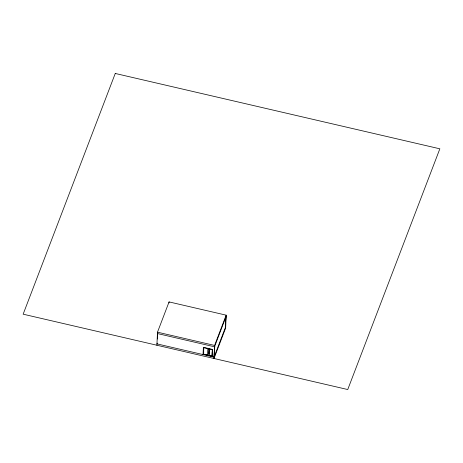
<?xml version="1.0" encoding="UTF-8"?>
<svg xmlns="http://www.w3.org/2000/svg" width="463" height="463" viewBox="0 0 463 463"><rect width="100%" height="100%" fill="white"/><g stroke="black" fill="none" stroke-linecap="round" stroke-linejoin="round"><path stroke-width="0.69" d="M156.899 345.236L157.489 332.185L169.07 301.911L226.17 315.164L226.123 316.183M157.426 339.014L157.646 334.193M169.024 302.929L169.07 301.911M203.842 347.285L203.523 354.288L212.083 356.273L212.274 352.077M203.685 352.065L203.593 354.108L212.152 356.093M203.784 351.811L203.384 354.652L203.703 347.649L212.262 349.64L211.944 356.637L212.251 355.839M207.829 348.211L207.58 355.028M208.408 353.981L208.703 348.934L209.583 349.143C208.975 354.276 207.904 354.241 209.363 354.004M209.293 354.183L209.548 349.235L208.663 349.027M212.286 356.718L212.615 349.478L203.373 347.331L203.043 354.571L203.321 353.842M226.17 315.164L214.589 345.439L214.01 357.118L214.809 346.069L214.479 346.787L157.426 333.545L157.709 332.816M225.695 326.71L214.056 357.129L213.999 358.489L225.637 328.07L226.152 316.113L225.799 317.126M225.319 327.694L225.903 316.16L225.73 318.619M225.713 320.315L225.794 318.602M225.302 318.642L225.805 317.022M157.241 343.147L156.957 343.876L214.056 357.129M208.703 348.934L209.583 349.143M214.525 346.799L225.741 317.352M225.359 326.849L225.713 325.83M157.489 332.185L214.589 345.439M208.443 353.888L209.328 354.097M115.258 73.461L23.15 314.186L347.742 389.539L439.85 148.814L115.258 73.461"/></g></svg>
